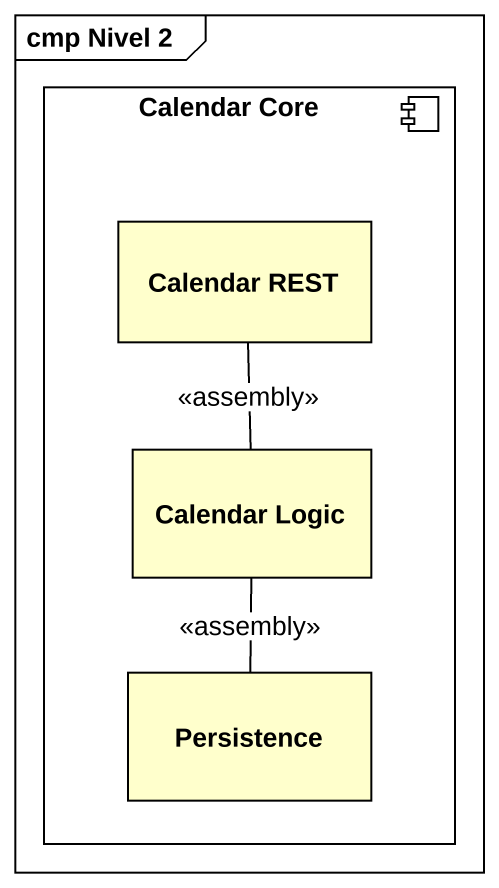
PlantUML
@startuml
mainframe cmp Nivel 2
component "Calendar Core" as Calendar_Core {
  rectangle "Calendar REST" as Calendar_REST
  rectangle "Calendar Logic" as Calendar_Logic
  rectangle Persistence
}
Calendar_REST -- Calendar_Logic : <<assembly>>
Calendar_Logic -- Persistence : <<assembly>>
@enduml
